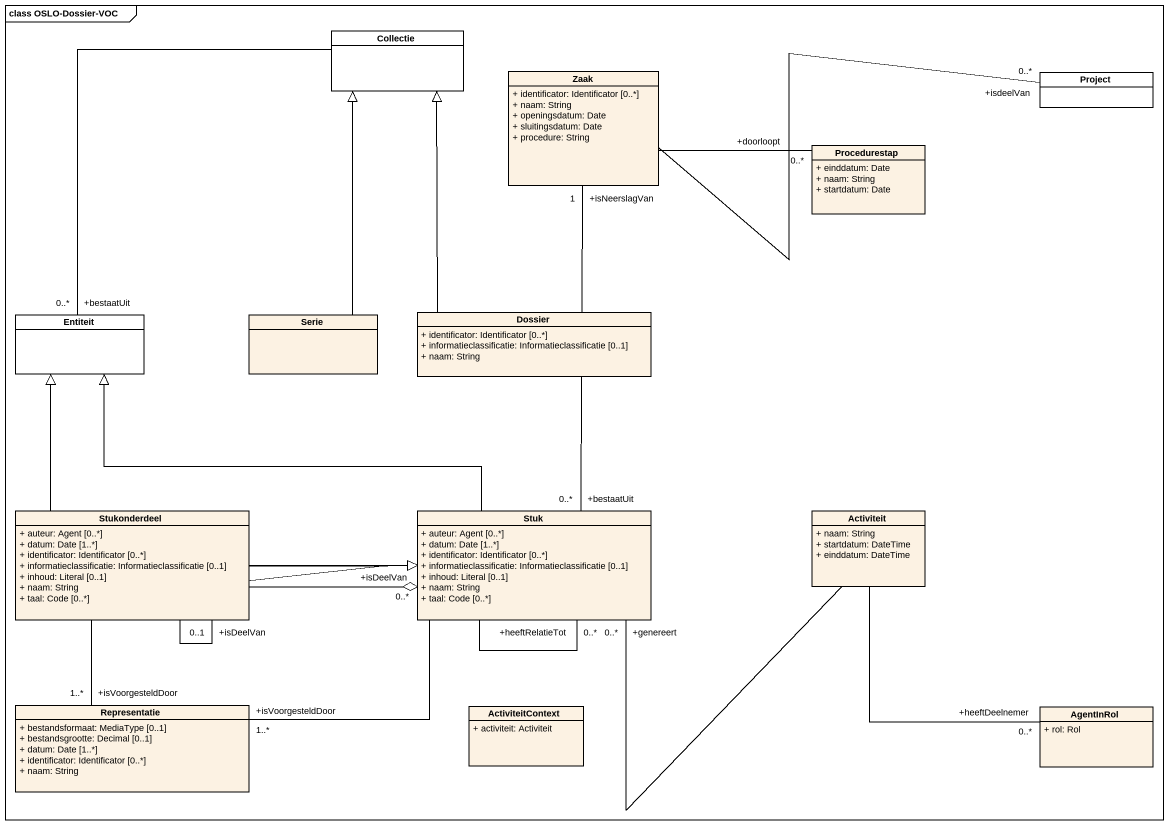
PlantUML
@startuml
mainframe class OSLO-Dossier-VOC
hide circle
hide empty members
skinparam classAttributeIconSize 0
class Collectie #FFFFFF
class Zaak {
  + identificator: Identificator [0..*]
  + naam: String
  + openingsdatum: Date
  + sluitingsdatum: Date
  + procedure: String
}
class Project #FFFFFF
class Procedurestap {
  + einddatum: Date
  + naam: String
  + startdatum: Date
}
class Entiteit #FFFFFF
class Serie
class Dossier {
  + identificator: Identificator [0..*]
  + informatieclassificatie: Informatieclassificatie [0..1]
  + naam: String
}
class Stukonderdeel {
  + auteur: Agent [0..*]
  + datum: Date [1..*]
  + identificator: Identificator [0..*]
  + informatieclassificatie: Informatieclassificatie [0..1]
  + inhoud: Literal [0..1]
  + naam: String
  + taal: Code [0..*]
}
class Stuk {
  + auteur: Agent [0..*]
  + datum: Date [1..*]
  + identificator: Identificator [0..*]
  + informatieclassificatie: Informatieclassificatie [0..1]
  + inhoud: Literal [0..1]
  + naam: String
  + taal: Code [0..*]
}
class Activiteit {
  + naam: String
  + startdatum: DateTime
  + einddatum: DateTime
}
class Representatie {
  + bestandsformaat: MediaType [0..1]
  + bestandsgrootte: Decimal [0..1]
  + datum: Date [1..*]
  + identificator: Identificator [0..*]
  + naam: String
}
class ActiviteitContext {
  + activiteit: Activiteit
}
class AgentInRol {
  + rol: Rol
}
Collectie -- "+bestaatUit\n0..*" Entiteit
Zaak -right- "+isdeelVan\n0..*" Project
Zaak -right- "+doorloopt\n0..*" Procedurestap
Serie -up-|> Collectie
Dossier -up-|> Collectie
Dossier -up- "+isNeerslagVan\n1" Zaak
Dossier -- "+bestaatUit\n0..*" Stuk
Stukonderdeel -up-|> Entiteit
Stukonderdeel -- "+isDeelVan\n0..1" Stukonderdeel
Stukonderdeel -right-|> Stuk
Stukonderdeel -right-o "+isDeelVan\n0..*" Stuk
Stukonderdeel -- "+isVoorgesteldDoor\n1..*" Representatie
Stuk -left-|> Entiteit
Stuk -- "+heeftRelatieTot\n0..*" Stuk
Stuk -left- "+isVoorgesteldDoor\n1..*" Representatie
Activiteit -left- "+genereert\n0..*" Stuk
Activiteit -- "+heeftDeelnemer\n0..*" AgentInRol
@enduml
